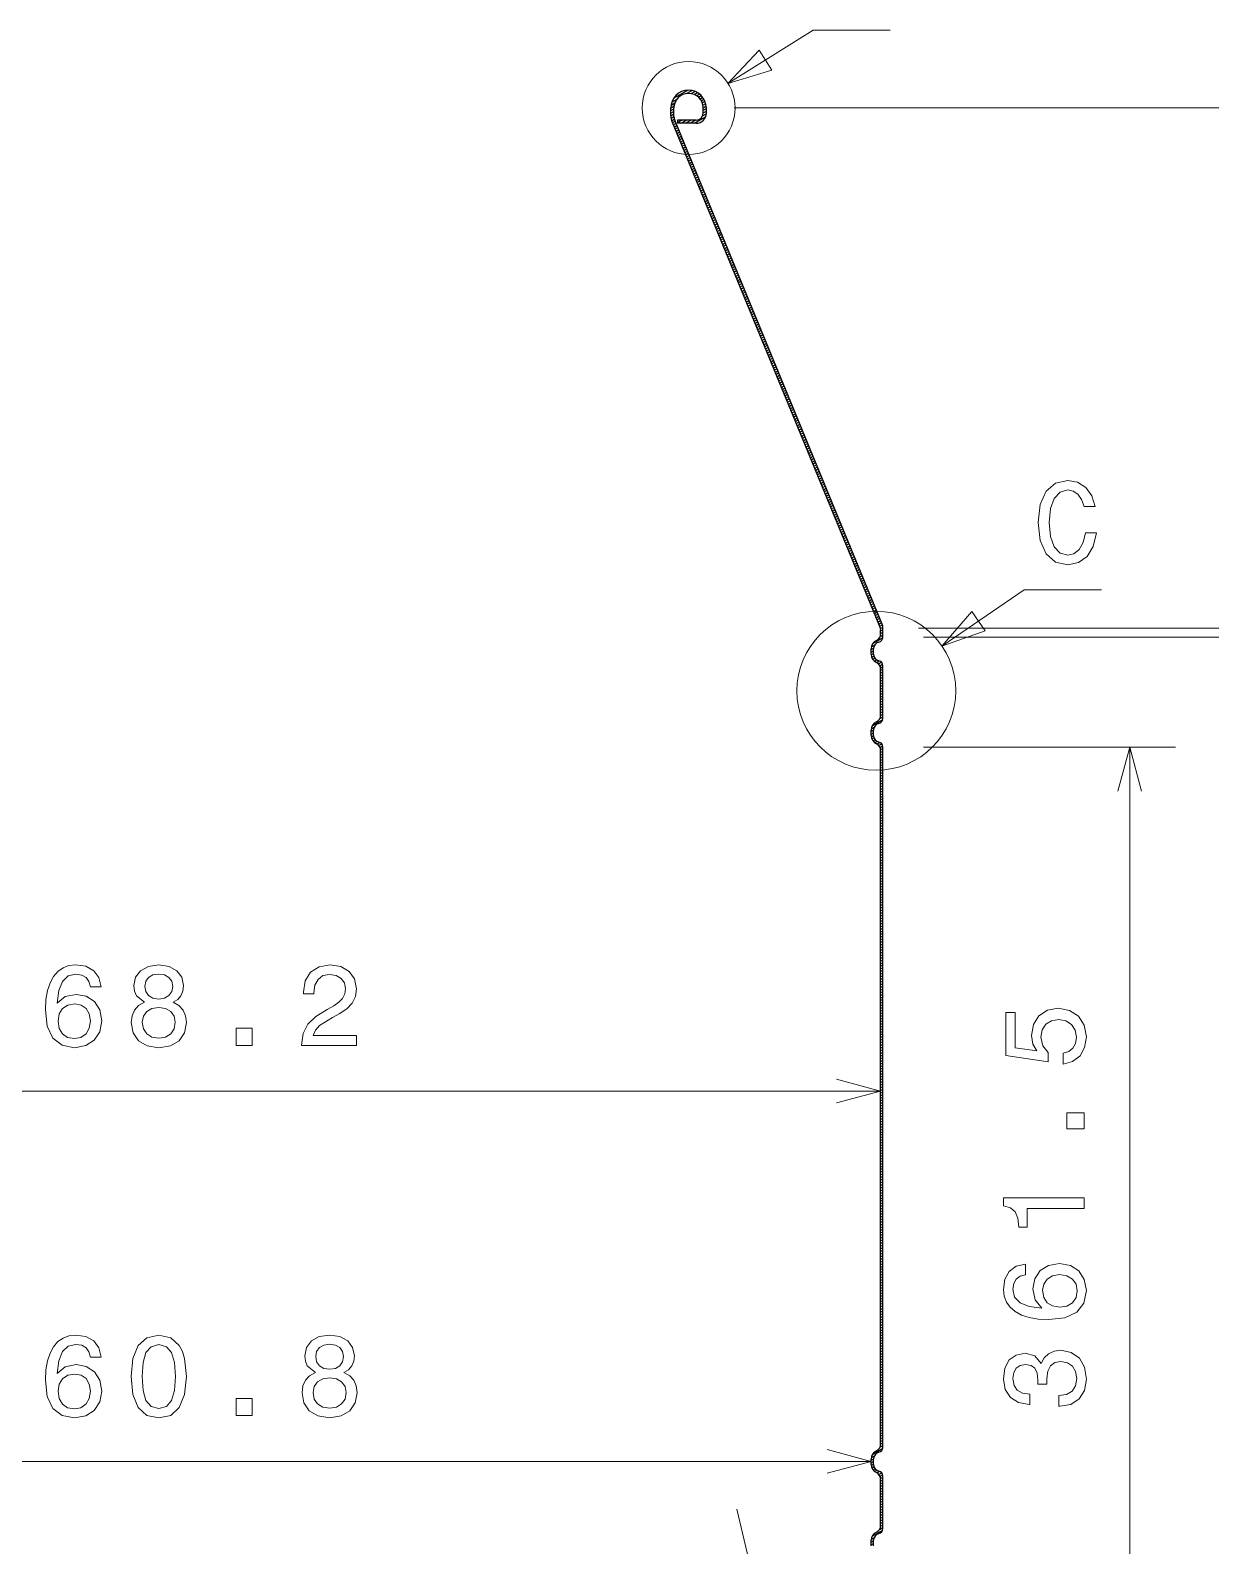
# Model space of a CAD drawing. Extents: x 25 to 410, y 10 to 284.
# Drawn here: x 221.8 to 273.5, y 116.3 to 182.6 of the extents above; entities that cross this region are included whole.
import ezdxf

# ---------------------------------------------------------------- set-up
doc = ezdxf.new("R2010")
doc.units = 0
doc.layers.get('0').update_dxf_attribs({"linetype": 'CONTINUOUS'})
doc.layers.add('cotas', color=2, linetype='CONTINUOUS', lineweight=20)

msp = doc.modelspace()

# ---------------------------------------------------------------- linework, layer by layer
at = {"color": 7, "ltscale": 0.006595}
msp.add_line((249.898, 179.465), (250.126, 179.597), dxfattribs=at)
at = {"color": 7, "ltscale": 0.017778}
msp.add_line((249.977, 179.627), (250.593, 179.982), dxfattribs=at)
at = {"color": 7, "ltscale": 0.006594}
msp.add_line((250.543, 179.838), (250.772, 179.97), dxfattribs=at)
at = {"color": 7, "ltscale": 0.004869}
msp.add_line((250.738, 179.835), (250.906, 179.932), dxfattribs=at)
at = {"color": 7, "ltscale": 0.004179}
for p, q in [((250.872, 179.797), (251.016, 179.88)), ((249.853, 179.209), (249.997, 179.292))]:
    msp.add_line(p, q, dxfattribs=at)
at = {"color": 7, "ltscale": 0.003814}
msp.add_line((250.977, 179.742), (251.109, 179.818), dxfattribs=at)
at = {"color": 7, "ltscale": 0.003609}
msp.add_line((251.062, 179.676), (251.187, 179.748), dxfattribs=at)
at = {"color": 7, "ltscale": 0.0035}
msp.add_line((251.132, 179.601), (251.253, 179.671), dxfattribs=at)
at = {"color": 7, "ltscale": 0.008582}
msp.add_line((249.853, 178.862), (249.853, 179.205), dxfattribs=at)
at = {"color": 7, "ltscale": 0.004009}
for p, q in [((249.853, 179.093), (249.992, 179.173)), ((249.853, 178.978), (249.992, 179.058)), ((251.269, 179.103), (251.408, 179.183)), ((251.269, 178.987), (251.408, 179.067))]:
    msp.add_line(p, q, dxfattribs=at)
at = {"color": 7, "ltscale": 0.00401}
msp.add_line((249.853, 178.862), (249.992, 178.942), dxfattribs=at)
at = {"color": 7, "ltscale": 0.004863}
msp.add_line((249.863, 179.33), (250.031, 179.427), dxfattribs=at)
at = {"color": 7, "ltscale": 0.009269}
msp.add_line((249.992, 178.835), (249.992, 179.205), dxfattribs=at)
at = {"color": 7, "ltscale": 0.003471}
msp.add_line((251.188, 179.518), (251.308, 179.587), dxfattribs=at)
at = {"color": 7, "ltscale": 0.003511}
msp.add_line((251.23, 179.426), (251.351, 179.497), dxfattribs=at)
at = {"color": 7, "ltscale": 0.004781}
msp.add_line((251.241, 178.856), (251.407, 178.951), dxfattribs=at)
at = {"color": 7, "ltscale": 0.003633}
msp.add_line((251.258, 179.327), (251.383, 179.4), dxfattribs=at)
at = {"color": 7, "ltscale": 0.003862}
msp.add_line((251.269, 179.218), (251.403, 179.295), dxfattribs=at)
at = {"color": 7, "ltscale": 0.005556}
for p, q in [((251.269, 178.983), (251.269, 179.205)), ((251.408, 178.983), (251.408, 179.205))]:
    msp.add_line(p, q, dxfattribs=at)
at = {"color": 7, "ltscale": 0.003765}
msp.add_line((249.861, 178.752), (249.992, 178.827), dxfattribs=at)
at = {"color": 7, "ltscale": 0.003519}
msp.add_line((249.885, 178.65), (250.007, 178.72), dxfattribs=at)
at = {"color": 7}
for p, q in [((249.907, 178.587), (259.01, 156.478)), ((259.097, 156.631), (250.025, 178.665)), ((259.03, 120.773), (259.03, 151.114)), ((259.13, 120.632), (259.13, 151.255))]:
    msp.add_line(p, q, dxfattribs=at)
at = {"color": 7, "ltscale": 0.003503}
for p, q in [((249.92, 178.555), (250.042, 178.625)), ((249.959, 178.462), (250.08, 178.532)), ((249.997, 178.368), (250.119, 178.438)), ((250.036, 178.275), (250.157, 178.345)), ((250.074, 178.182), (250.195, 178.252)), ((250.112, 178.088), (250.234, 178.158)), ((250.151, 177.995), (250.272, 178.065)), ((250.189, 177.902), (250.311, 177.972)), ((250.228, 177.809), (250.349, 177.879)), ((250.266, 177.715), (250.387, 177.785)), ((250.304, 177.622), (250.426, 177.692)), ((250.343, 177.529), (250.464, 177.599)), ((250.381, 177.435), (250.503, 177.505)), ((250.42, 177.342), (250.541, 177.412)), ((250.458, 177.249), (250.579, 177.319)), ((250.497, 177.155), (250.618, 177.226)), ((250.535, 177.062), (250.656, 177.132)), ((250.573, 176.969), (250.695, 177.039)), ((250.612, 176.876), (250.733, 176.946)), ((250.65, 176.782), (250.771, 176.852)), ((250.689, 176.689), (250.81, 176.759)), ((250.727, 176.596), (250.848, 176.666)), ((250.765, 176.502), (250.887, 176.572)), ((250.804, 176.409), (250.925, 176.479)), ((250.842, 176.316), (250.964, 176.386)), ((250.881, 176.223), (251.002, 176.293)), ((250.919, 176.129), (251.04, 176.199)), ((250.957, 176.036), (251.079, 176.106)), ((250.996, 175.943), (251.117, 176.013)), ((251.034, 175.849), (251.156, 175.919)), ((251.073, 175.756), (251.194, 175.826)), ((251.111, 175.663), (251.232, 175.733)), ((251.149, 175.569), (251.271, 175.64)), ((251.188, 175.476), (251.309, 175.546)), ((251.226, 175.383), (251.348, 175.453)), ((251.265, 175.29), (251.386, 175.36)), ((251.303, 175.196), (251.424, 175.266)), ((251.342, 175.103), (251.463, 175.173)), ((251.38, 175.01), (251.501, 175.08)), ((251.418, 174.916), (251.54, 174.986)), ((251.457, 174.823), (251.578, 174.893)), ((251.495, 174.73), (251.617, 174.8)), ((251.534, 174.637), (251.655, 174.707)), ((251.572, 174.543), (251.693, 174.613)), ((251.61, 174.45), (251.732, 174.52)), ((251.649, 174.357), (251.77, 174.427)), ((251.687, 174.263), (251.809, 174.333)), ((251.726, 174.17), (251.847, 174.24)), ((251.764, 174.077), (251.885, 174.147)), ((251.802, 173.983), (251.924, 174.054)), ((251.841, 173.89), (251.962, 173.96)), ((251.879, 173.797), (252.001, 173.867)), ((251.918, 173.704), (252.039, 173.774)), ((251.956, 173.61), (252.077, 173.68)), ((251.995, 173.517), (252.116, 173.587)), ((252.033, 173.424), (252.154, 173.494)), ((252.071, 173.33), (252.193, 173.4)), ((252.11, 173.237), (252.231, 173.307)), ((252.148, 173.144), (252.269, 173.214)), ((252.187, 173.051), (252.308, 173.121)), ((252.225, 172.957), (252.346, 173.027)), ((252.263, 172.864), (252.385, 172.934)), ((252.302, 172.771), (252.423, 172.841)), ((252.34, 172.677), (252.462, 172.747)), ((252.379, 172.584), (252.5, 172.654)), ((252.417, 172.491), (252.538, 172.561)), ((252.455, 172.397), (252.577, 172.468)), ((252.494, 172.304), (252.615, 172.374)), ((252.532, 172.211), (252.654, 172.281)), ((252.571, 172.118), (252.692, 172.188)), ((252.609, 172.024), (252.73, 172.094)), ((252.647, 171.931), (252.769, 172.001)), ((252.686, 171.838), (252.807, 171.908)), ((252.724, 171.744), (252.846, 171.814)), ((252.763, 171.651), (252.884, 171.721)), ((252.801, 171.558), (252.922, 171.628)), ((252.84, 171.465), (252.961, 171.535)), ((252.878, 171.371), (252.999, 171.441)), ((252.916, 171.278), (253.038, 171.348)), ((252.955, 171.185), (253.076, 171.255)), ((252.993, 171.091), (253.115, 171.161)), ((253.032, 170.998), (253.153, 171.068)), ((253.07, 170.905), (253.191, 170.975)), ((253.108, 170.811), (253.23, 170.882)), ((253.147, 170.718), (253.268, 170.788)), ((253.185, 170.625), (253.307, 170.695)), ((253.224, 170.532), (253.345, 170.602)), ((253.262, 170.438), (253.383, 170.508)), ((253.3, 170.345), (253.422, 170.415)), ((253.339, 170.252), (253.46, 170.322)), ((253.377, 170.158), (253.499, 170.228)), ((253.416, 170.065), (253.537, 170.135)), ((253.454, 169.972), (253.575, 170.042)), ((253.492, 169.879), (253.614, 169.949)), ((253.531, 169.785), (253.652, 169.855)), ((253.569, 169.692), (253.691, 169.762)), ((253.608, 169.599), (253.729, 169.669)), ((253.646, 169.505), (253.767, 169.575)), ((253.685, 169.412), (253.806, 169.482)), ((253.723, 169.319), (253.844, 169.389)), ((253.761, 169.225), (253.883, 169.296)), ((253.8, 169.132), (253.921, 169.202)), ((253.838, 169.039), (253.96, 169.109)), ((253.877, 168.946), (253.998, 169.016)), ((253.915, 168.852), (254.036, 168.922)), ((253.953, 168.759), (254.075, 168.829)), ((253.992, 168.666), (254.113, 168.736)), ((254.03, 168.572), (254.152, 168.642)), ((254.069, 168.479), (254.19, 168.549)), ((254.107, 168.386), (254.228, 168.456)), ((254.145, 168.293), (254.267, 168.363)), ((254.184, 168.199), (254.305, 168.269)), ((254.222, 168.106), (254.344, 168.176)), ((254.261, 168.013), (254.382, 168.083)), ((254.299, 167.919), (254.42, 167.989)), ((254.338, 167.826), (254.459, 167.896)), ((254.376, 167.733), (254.497, 167.803)), ((254.414, 167.639), (254.536, 167.71)), ((254.453, 167.546), (254.574, 167.616)), ((254.491, 167.453), (254.613, 167.523)), ((254.53, 167.36), (254.651, 167.43)), ((254.568, 167.266), (254.689, 167.336)), ((254.606, 167.173), (254.728, 167.243)), ((254.645, 167.08), (254.766, 167.15)), ((254.683, 166.986), (254.805, 167.056)), ((254.722, 166.893), (254.843, 166.963)), ((254.76, 166.8), (254.881, 166.87)), ((254.798, 166.707), (254.92, 166.777)), ((254.837, 166.613), (254.958, 166.683)), ((254.875, 166.52), (254.997, 166.59)), ((254.914, 166.427), (255.035, 166.497)), ((254.952, 166.333), (255.073, 166.403)), ((254.99, 166.24), (255.112, 166.31)), ((255.029, 166.147), (255.15, 166.217)), ((255.067, 166.053), (255.189, 166.124)), ((255.106, 165.96), (255.227, 166.03)), ((255.144, 165.867), (255.265, 165.937)), ((255.183, 165.774), (255.304, 165.844)), ((255.221, 165.68), (255.342, 165.75)), ((255.259, 165.587), (255.381, 165.657)), ((255.298, 165.494), (255.419, 165.564)), ((255.336, 165.4), (255.458, 165.47)), ((255.375, 165.307), (255.496, 165.377)), ((255.413, 165.214), (255.534, 165.284)), ((255.451, 165.121), (255.573, 165.191)), ((255.49, 165.027), (255.611, 165.097)), ((255.528, 164.934), (255.65, 165.004)), ((255.567, 164.841), (255.688, 164.911)), ((255.605, 164.747), (255.726, 164.817)), ((255.643, 164.654), (255.765, 164.724)), ((255.682, 164.561), (255.803, 164.631)), ((255.72, 164.467), (255.842, 164.538)), ((255.759, 164.374), (255.88, 164.444)), ((255.836, 164.188), (255.957, 164.258)), ((255.874, 164.094), (255.995, 164.164)), ((255.912, 164.001), (256.034, 164.071)), ((255.989, 163.814), (256.111, 163.884)), ((256.104, 163.535), (256.226, 163.605)), ((256.22, 163.255), (256.341, 163.325)), ((256.296, 163.068), (256.418, 163.138)), ((256.412, 162.788), (256.533, 162.858)), ((256.45, 162.695), (256.571, 162.765)), ((256.527, 162.508), (256.648, 162.578)), ((256.604, 162.322), (256.725, 162.392)), ((256.719, 162.042), (256.84, 162.112)), ((256.796, 161.855), (256.917, 161.925)), ((256.834, 161.762), (256.956, 161.832)), ((256.911, 161.575), (257.032, 161.645)), ((257.026, 161.295), (257.148, 161.366)), ((257.141, 161.016), (257.263, 161.086)), ((257.218, 160.829), (257.34, 160.899)), ((257.334, 160.549), (257.455, 160.619)), ((257.449, 160.269), (257.57, 160.339)), ((257.487, 160.176), (257.609, 160.246)), ((257.641, 159.803), (257.762, 159.873)), ((257.756, 159.523), (257.877, 159.593)), ((257.948, 159.056), (258.069, 159.126)), ((258.063, 158.777), (258.185, 158.847)), ((258.255, 158.31), (258.377, 158.38)), ((258.371, 158.03), (258.492, 158.1)), ((258.563, 157.564), (258.684, 157.634)), ((258.678, 157.284), (258.799, 157.354))]:
    msp.add_line(p, q, dxfattribs=at)
at = {"color": 7, "ltscale": 0.020406}
for p, q in [((250.964, 178.678), (250.148, 178.678)), ((250.964, 178.539), (250.148, 178.539))]:
    msp.add_line(p, q, dxfattribs=at)
at = {"color": 7, "ltscale": 0.003473}
msp.add_line((250.148, 178.678), (250.148, 178.539), dxfattribs=at)
at = {"color": 7, "ltscale": 0.005356}
msp.add_line((250.148, 178.571), (250.333, 178.678), dxfattribs=at)
at = {"color": 7, "ltscale": 0.006945}
for p, q in [((250.292, 178.539), (250.533, 178.678)), ((250.492, 178.539), (250.733, 178.678)), ((250.692, 178.539), (250.933, 178.678))]:
    msp.add_line(p, q, dxfattribs=at)
at = {"color": 7, "ltscale": 0.013966}
msp.add_line((250.892, 178.539), (251.376, 178.818), dxfattribs=at)
at = {"color": 7, "ltscale": 0.003504}
for p, q in [((255.797, 164.281), (255.918, 164.351)), ((255.951, 163.908), (256.072, 163.978)), ((256.028, 163.721), (256.149, 163.791)), ((256.066, 163.628), (256.187, 163.698)), ((256.143, 163.441), (256.264, 163.511)), ((256.181, 163.348), (256.303, 163.418)), ((256.258, 163.161), (256.379, 163.231)), ((256.335, 162.975), (256.456, 163.045)), ((256.373, 162.881), (256.495, 162.952)), ((256.488, 162.602), (256.61, 162.672)), ((256.565, 162.415), (256.687, 162.485)), ((256.642, 162.228), (256.763, 162.298)), ((256.681, 162.135), (256.802, 162.205)), ((256.757, 161.949), (256.879, 162.019)), ((256.873, 161.669), (256.994, 161.739)), ((256.949, 161.482), (257.071, 161.552)), ((256.988, 161.389), (257.109, 161.459)), ((257.065, 161.202), (257.186, 161.272)), ((257.103, 161.109), (257.224, 161.179)), ((257.18, 160.922), (257.301, 160.992)), ((257.257, 160.736), (257.378, 160.806)), ((257.295, 160.642), (257.416, 160.712)), ((257.372, 160.456), (257.493, 160.526)), ((257.41, 160.363), (257.532, 160.433)), ((257.526, 160.083), (257.647, 160.153)), ((257.564, 159.989), (257.685, 160.059)), ((257.602, 159.896), (257.724, 159.966)), ((257.679, 159.709), (257.801, 159.78)), ((257.718, 159.616), (257.839, 159.686)), ((257.794, 159.43), (257.916, 159.5)), ((257.833, 159.336), (257.954, 159.406)), ((257.871, 159.243), (257.993, 159.313)), ((257.91, 159.15), (258.031, 159.22)), ((257.986, 158.963), (258.108, 159.033)), ((258.025, 158.87), (258.146, 158.94)), ((258.102, 158.683), (258.223, 158.753)), ((258.14, 158.59), (258.262, 158.66)), ((258.179, 158.497), (258.3, 158.567)), ((258.217, 158.403), (258.338, 158.473)), ((258.294, 158.217), (258.415, 158.287)), ((258.332, 158.123), (258.454, 158.194)), ((258.409, 157.937), (258.53, 158.007)), ((258.447, 157.844), (258.569, 157.914)), ((258.486, 157.75), (258.607, 157.82)), ((258.524, 157.657), (258.646, 157.727)), ((258.601, 157.47), (258.722, 157.54)), ((258.639, 157.377), (258.761, 157.447)), ((258.716, 157.191), (258.838, 157.261)), ((258.755, 157.097), (258.876, 157.167)), ((258.793, 157.004), (258.914, 157.074)), ((258.832, 156.911), (258.953, 156.981)), ((258.87, 156.817), (258.991, 156.887)), ((258.908, 156.724), (259.03, 156.794)), ((258.947, 156.631), (259.068, 156.701))]:
    msp.add_line(p, q, dxfattribs=at)
at = {"color": 7, "ltscale": 0.003483}
msp.add_line((258.985, 156.537), (259.106, 156.607), dxfattribs=at)
at = {"color": 7, "ltscale": 0.003087}
msp.add_line((259.021, 156.443), (259.128, 156.505), dxfattribs=at)
at = {"color": 7, "ltscale": 0.009891}
msp.add_line((259.13, 156.066), (259.13, 156.462), dxfattribs=at)
at = {"color": 7, "ltscale": 0.012423}
msp.add_line((258.699, 155.795), (259.129, 156.043), dxfattribs=at)
at = {"color": 7, "ltscale": 0.003548}
msp.add_line((259.008, 156.089), (259.13, 156.159), dxfattribs=at)
at = {"color": 7, "ltscale": 0.002887}
for p, q in [((259.03, 156.333), (259.13, 156.39)), ((259.03, 156.217), (259.13, 156.275)), ((258.619, 155.403), (258.719, 155.46)), ((259.03, 154.601), (259.13, 154.658)), ((259.03, 154.485), (259.13, 154.543)), ((259.03, 154.37), (259.13, 154.427)), ((259.03, 154.254), (259.13, 154.312)), ((259.03, 154.139), (259.13, 154.197)), ((259.03, 154.023), (259.13, 154.081)), ((259.03, 153.908), (259.13, 153.966)), ((259.03, 153.792), (259.13, 153.85)), ((259.03, 153.677), (259.13, 153.735)), ((259.03, 153.561), (259.13, 153.619)), ((259.03, 153.446), (259.13, 153.504)), ((259.03, 153.33), (259.13, 153.388)), ((259.03, 153.215), (259.13, 153.273)), ((259.03, 153.1), (259.13, 153.157)), ((259.03, 152.984), (259.13, 153.042)), ((259.03, 152.869), (259.13, 152.926)), ((259.03, 152.753), (259.13, 152.811)), ((258.619, 151.938), (258.719, 151.996)), ((258.619, 151.823), (258.719, 151.881)), ((259.03, 151.021), (259.13, 151.079)), ((259.03, 150.906), (259.13, 150.963)), ((259.03, 150.79), (259.13, 150.848)), ((259.03, 150.675), (259.13, 150.732)), ((259.03, 150.559), (259.13, 150.617)), ((259.03, 150.444), (259.13, 150.501)), ((259.03, 150.328), (259.13, 150.386)), ((259.03, 150.213), (259.13, 150.271)), ((259.03, 150.097), (259.13, 150.155)), ((259.03, 149.982), (259.13, 150.04)), ((259.03, 149.866), (259.13, 149.924)), ((259.03, 149.751), (259.13, 149.809)), ((259.03, 149.635), (259.13, 149.693)), ((259.03, 149.52), (259.13, 149.578)), ((259.03, 149.404), (259.13, 149.462)), ((259.03, 149.289), (259.13, 149.347)), ((259.03, 149.174), (259.13, 149.231)), ((259.03, 149.058), (259.13, 149.116)), ((259.03, 148.943), (259.13, 149)), ((259.03, 148.827), (259.13, 148.885)), ((259.03, 148.712), (259.13, 148.769)), ((259.03, 148.596), (259.13, 148.654)), ((259.03, 148.481), (259.13, 148.538)), ((259.03, 148.365), (259.13, 148.423)), ((259.03, 148.25), (259.13, 148.308)), ((259.03, 148.134), (259.13, 148.192)), ((259.03, 148.019), (259.13, 148.077)), ((259.03, 147.903), (259.13, 147.961)), ((259.03, 147.788), (259.13, 147.846)), ((259.03, 147.672), (259.13, 147.73)), ((259.03, 147.557), (259.13, 147.615)), ((259.03, 147.441), (259.13, 147.499)), ((259.03, 147.326), (259.13, 147.384)), ((259.03, 147.211), (259.13, 147.268)), ((259.03, 147.095), (259.13, 147.153)), ((259.03, 146.98), (259.13, 147.037)), ((259.03, 146.864), (259.13, 146.922)), ((259.03, 146.749), (259.13, 146.806)), ((259.03, 146.633), (259.13, 146.691)), ((259.03, 146.518), (259.13, 146.575)), ((259.03, 146.402), (259.13, 146.46)), ((259.03, 146.287), (259.13, 146.345)), ((259.03, 146.171), (259.13, 146.229)), ((259.03, 146.056), (259.13, 146.114)), ((259.03, 145.94), (259.13, 145.998)), ((259.03, 145.825), (259.13, 145.883)), ((259.03, 145.709), (259.13, 145.767)), ((259.03, 145.594), (259.13, 145.652)), ((259.03, 145.479), (259.13, 145.536)), ((259.03, 145.363), (259.13, 145.421)), ((259.03, 145.248), (259.13, 145.305)), ((259.03, 145.132), (259.13, 145.19)), ((259.03, 145.017), (259.13, 145.074)), ((259.03, 144.901), (259.13, 144.959)), ((259.03, 144.786), (259.13, 144.843)), ((259.03, 144.67), (259.13, 144.728)), ((259.03, 144.555), (259.13, 144.612)), ((259.03, 144.439), (259.13, 144.497)), ((259.03, 144.324), (259.13, 144.382)), ((259.03, 144.208), (259.13, 144.266)), ((259.03, 144.093), (259.13, 144.151)), ((259.03, 143.977), (259.13, 144.035)), ((259.03, 143.862), (259.13, 143.92)), ((259.03, 143.746), (259.13, 143.804)), ((259.03, 143.631), (259.13, 143.689)), ((259.03, 143.516), (259.13, 143.573)), ((259.03, 143.4), (259.13, 143.458)), ((259.03, 143.285), (259.13, 143.342)), ((259.03, 143.169), (259.13, 143.227)), ((259.03, 143.054), (259.13, 143.111)), ((259.03, 142.938), (259.13, 142.996)), ((259.03, 142.823), (259.13, 142.88)), ((259.03, 142.707), (259.13, 142.765)), ((259.03, 142.592), (259.13, 142.649)), ((259.03, 142.476), (259.13, 142.534)), ((259.03, 142.361), (259.13, 142.419)), ((259.03, 142.245), (259.13, 142.303)), ((259.03, 142.13), (259.13, 142.188)), ((259.03, 142.014), (259.13, 142.072)), ((259.03, 141.899), (259.13, 141.957)), ((259.03, 141.783), (259.13, 141.841)), ((259.03, 141.668), (259.13, 141.726)), ((259.03, 141.553), (259.13, 141.61)), ((259.03, 141.437), (259.13, 141.495)), ((259.03, 141.322), (259.13, 141.379)), ((259.03, 141.206), (259.13, 141.264)), ((259.03, 141.091), (259.13, 141.148)), ((259.03, 140.975), (259.13, 141.033)), ((259.03, 140.86), (259.13, 140.917)), ((259.03, 140.744), (259.13, 140.802)), ((259.03, 140.629), (259.13, 140.687)), ((259.03, 140.513), (259.13, 140.571)), ((259.03, 140.398), (259.13, 140.456)), ((259.03, 140.282), (259.13, 140.34)), ((259.03, 140.167), (259.13, 140.225)), ((259.03, 140.051), (259.13, 140.109)), ((259.03, 139.936), (259.13, 139.994)), ((259.03, 139.82), (259.13, 139.878)), ((259.03, 139.705), (259.13, 139.763)), ((259.03, 139.59), (259.13, 139.647)), ((259.03, 139.474), (259.13, 139.532)), ((259.03, 139.359), (259.13, 139.416)), ((259.03, 139.243), (259.13, 139.301)), ((259.03, 139.128), (259.13, 139.185)), ((259.03, 139.012), (259.13, 139.07)), ((259.03, 138.897), (259.13, 138.954)), ((259.03, 138.781), (259.13, 138.839)), ((259.03, 138.666), (259.13, 138.724)), ((259.03, 138.55), (259.13, 138.608)), ((259.03, 138.435), (259.13, 138.493)), ((259.03, 138.319), (259.13, 138.377)), ((259.03, 138.204), (259.13, 138.262)), ((259.03, 138.088), (259.13, 138.146)), ((259.03, 137.973), (259.13, 138.031)), ((259.03, 137.857), (259.13, 137.915)), ((259.03, 137.742), (259.13, 137.8)), ((259.03, 137.627), (259.13, 137.684)), ((259.03, 137.511), (259.13, 137.569)), ((259.03, 137.396), (259.13, 137.453)), ((259.03, 137.28), (259.13, 137.338)), ((259.03, 137.165), (259.13, 137.222)), ((259.03, 137.049), (259.13, 137.107)), ((259.03, 136.934), (259.13, 136.991)), ((259.03, 136.818), (259.13, 136.876)), ((259.03, 136.703), (259.13, 136.761)), ((259.03, 136.587), (259.13, 136.645)), ((259.03, 136.472), (259.13, 136.53)), ((259.03, 136.356), (259.13, 136.414)), ((259.03, 136.241), (259.13, 136.299)), ((259.03, 136.125), (259.13, 136.183)), ((259.03, 136.01), (259.13, 136.068)), ((259.03, 135.895), (259.13, 135.952)), ((259.03, 135.779), (259.13, 135.837)), ((259.03, 135.664), (259.13, 135.721)), ((259.03, 135.548), (259.13, 135.606)), ((259.03, 135.433), (259.13, 135.49)), ((259.03, 135.317), (259.13, 135.375)), ((259.03, 135.202), (259.13, 135.259)), ((259.03, 135.086), (259.13, 135.144)), ((259.03, 134.971), (259.13, 135.028)), ((259.03, 134.855), (259.13, 134.913)), ((259.03, 134.74), (259.13, 134.798)), ((259.03, 134.624), (259.13, 134.682)), ((259.03, 134.509), (259.13, 134.567)), ((259.03, 134.393), (259.13, 134.451)), ((259.03, 134.278), (259.13, 134.336)), ((259.03, 134.162), (259.13, 134.22)), ((259.03, 134.047), (259.13, 134.105)), ((259.03, 133.932), (259.13, 133.989)), ((259.03, 133.816), (259.13, 133.874)), ((259.03, 133.701), (259.13, 133.758)), ((259.03, 133.585), (259.13, 133.643)), ((259.03, 133.47), (259.13, 133.527)), ((259.03, 133.354), (259.13, 133.412)), ((259.03, 133.239), (259.13, 133.296)), ((259.03, 133.123), (259.13, 133.181)), ((259.03, 133.008), (259.13, 133.065)), ((259.03, 132.892), (259.13, 132.95)), ((259.03, 132.777), (259.13, 132.835)), ((259.03, 132.661), (259.13, 132.719)), ((259.03, 132.546), (259.13, 132.604)), ((259.03, 132.43), (259.13, 132.488)), ((259.03, 132.315), (259.13, 132.373)), ((259.03, 132.199), (259.13, 132.257)), ((259.03, 132.084), (259.13, 132.142)), ((259.03, 131.969), (259.13, 132.026)), ((259.03, 131.853), (259.13, 131.911)), ((259.03, 131.738), (259.13, 131.795)), ((259.03, 131.622), (259.13, 131.68)), ((259.03, 131.507), (259.13, 131.564)), ((259.03, 131.391), (259.13, 131.449)), ((259.03, 131.276), (259.13, 131.333)), ((259.03, 131.16), (259.13, 131.218)), ((259.03, 131.045), (259.13, 131.102)), ((259.03, 130.929), (259.13, 130.987)), ((259.03, 130.814), (259.13, 130.872)), ((259.03, 130.698), (259.13, 130.756)), ((259.03, 130.583), (259.13, 130.641)), ((259.03, 130.467), (259.13, 130.525)), ((259.03, 130.352), (259.13, 130.41)), ((259.03, 130.236), (259.13, 130.294)), ((259.03, 130.121), (259.13, 130.179)), ((259.03, 130.006), (259.13, 130.063)), ((259.03, 129.89), (259.13, 129.948)), ((259.03, 129.775), (259.13, 129.832)), ((259.03, 129.659), (259.13, 129.717)), ((259.03, 129.544), (259.13, 129.601)), ((259.03, 129.428), (259.13, 129.486)), ((259.03, 129.313), (259.13, 129.37)), ((259.03, 129.197), (259.13, 129.255)), ((259.03, 129.082), (259.13, 129.139)), ((259.03, 128.966), (259.13, 129.024)), ((259.03, 128.851), (259.13, 128.909)), ((259.03, 128.735), (259.13, 128.793)), ((259.03, 128.62), (259.13, 128.678)), ((259.03, 128.504), (259.13, 128.562)), ((259.03, 128.389), (259.13, 128.447)), ((259.03, 128.273), (259.13, 128.331)), ((259.03, 128.158), (259.13, 128.216)), ((259.03, 128.043), (259.13, 128.1)), ((259.03, 127.927), (259.13, 127.985)), ((259.03, 127.812), (259.13, 127.869)), ((259.03, 127.696), (259.13, 127.754)), ((259.03, 127.581), (259.13, 127.638)), ((259.03, 127.465), (259.13, 127.523)), ((259.03, 127.35), (259.13, 127.407)), ((259.03, 127.234), (259.13, 127.292)), ((259.03, 127.119), (259.13, 127.177)), ((259.03, 127.003), (259.13, 127.061)), ((259.03, 126.888), (259.13, 126.946)), ((259.03, 126.772), (259.13, 126.83)), ((259.03, 126.657), (259.13, 126.715)), ((259.03, 126.541), (259.13, 126.599)), ((259.03, 126.426), (259.13, 126.484)), ((259.03, 126.31), (259.13, 126.368)), ((259.03, 126.195), (259.13, 126.253)), ((259.03, 126.08), (259.13, 126.137)), ((259.03, 125.964), (259.13, 126.022)), ((259.03, 125.849), (259.13, 125.906)), ((259.03, 125.733), (259.13, 125.791)), ((259.03, 125.618), (259.13, 125.675)), ((259.03, 125.502), (259.13, 125.56)), ((259.03, 125.387), (259.13, 125.444)), ((259.03, 125.271), (259.13, 125.329)), ((259.03, 125.156), (259.13, 125.214)), ((259.03, 125.04), (259.13, 125.098)), ((259.03, 124.925), (259.13, 124.983)), ((259.03, 124.809), (259.13, 124.867)), ((259.03, 124.694), (259.13, 124.752)), ((259.03, 124.578), (259.13, 124.636)), ((259.03, 124.463), (259.13, 124.521)), ((259.03, 124.347), (259.13, 124.405)), ((259.03, 124.232), (259.13, 124.29)), ((259.03, 124.117), (259.13, 124.174)), ((259.03, 124.001), (259.13, 124.059)), ((259.03, 123.886), (259.13, 123.943)), ((259.03, 123.77), (259.13, 123.828)), ((259.03, 123.655), (259.13, 123.712)), ((259.03, 123.539), (259.13, 123.597)), ((259.03, 123.424), (259.13, 123.481)), ((259.03, 123.308), (259.13, 123.366)), ((259.03, 123.193), (259.13, 123.251)), ((259.03, 123.077), (259.13, 123.135)), ((259.03, 122.962), (259.13, 123.02)), ((259.03, 122.846), (259.13, 122.904)), ((259.03, 122.731), (259.13, 122.789)), ((259.03, 122.615), (259.13, 122.673)), ((259.03, 122.5), (259.13, 122.558)), ((259.03, 122.384), (259.13, 122.442)), ((259.03, 122.269), (259.13, 122.327)), ((259.03, 122.154), (259.13, 122.211)), ((259.03, 122.038), (259.13, 122.096)), ((259.03, 121.923), (259.13, 121.98)), ((259.03, 121.807), (259.13, 121.865)), ((259.03, 121.692), (259.13, 121.749)), ((259.03, 121.576), (259.13, 121.634)), ((259.03, 121.461), (259.13, 121.518)), ((259.03, 121.345), (259.13, 121.403)), ((259.03, 121.23), (259.13, 121.288)), ((259.03, 121.114), (259.13, 121.172)), ((259.03, 120.999), (259.13, 121.057)), ((259.03, 120.883), (259.13, 120.941)), ((258.619, 119.953), (258.719, 120.011)), ((259.03, 119.151), (259.13, 119.209)), ((259.03, 119.036), (259.13, 119.094)), ((259.03, 118.92), (259.13, 118.978)), ((259.03, 118.805), (259.13, 118.863)), ((259.03, 118.689), (259.13, 118.747)), ((259.03, 118.574), (259.13, 118.632)), ((259.03, 118.459), (259.13, 118.516)), ((259.03, 118.343), (259.13, 118.401)), ((259.03, 118.228), (259.13, 118.285)), ((259.03, 118.112), (259.13, 118.17)), ((259.03, 117.997), (259.13, 118.054)), ((259.03, 117.881), (259.13, 117.939)), ((259.03, 117.766), (259.13, 117.823)), ((259.03, 117.65), (259.13, 117.708)), ((259.03, 117.535), (259.13, 117.592)), ((259.03, 117.419), (259.13, 117.477)), ((259.03, 117.304), (259.13, 117.362)), ((258.619, 116.489), (258.719, 116.547)), ((258.619, 116.374), (258.719, 116.431))]:
    msp.add_line(p, q, dxfattribs=at)
at = {"color": 7, "ltscale": 0.004128}
msp.add_line((259.03, 156.207), (259.03, 156.373), dxfattribs=at)
at = {"color": 7, "ltscale": 0.002913}
msp.add_line((258.619, 155.518), (258.72, 155.576), dxfattribs=at)
at = {"color": 7, "ltscale": 0.005866}
for p, q in [((258.619, 155.321), (258.619, 155.556)), ((258.719, 155.321), (258.719, 155.556)), ((258.619, 151.765), (258.619, 152)), ((258.719, 151.765), (258.719, 152)), ((258.619, 116.331), (258.619, 116.566)), ((258.719, 116.331), (258.719, 116.566))]:
    msp.add_line(p, q, dxfattribs=at)
at = {"color": 7, "ltscale": 0.002843}
msp.add_line((258.621, 155.288), (258.719, 155.345), dxfattribs=at)
at = {"color": 7, "ltscale": 0.004046}
msp.add_line((258.628, 155.639), (258.768, 155.719), dxfattribs=at)
at = {"color": 7, "ltscale": 0.002551}
msp.add_line((258.643, 155.185), (258.732, 155.236), dxfattribs=at)
at = {"color": 7, "ltscale": 0.002512}
msp.add_line((258.689, 155.096), (258.776, 155.146), dxfattribs=at)
at = {"color": 7, "ltscale": 0.002697}
msp.add_line((258.756, 155.02), (258.85, 155.074), dxfattribs=at)
at = {"color": 7, "ltscale": 0.003341}
msp.add_line((258.85, 154.958), (258.966, 155.025), dxfattribs=at)
at = {"color": 7, "ltscale": 0.003663}
msp.add_line((258.939, 154.894), (259.066, 154.967), dxfattribs=at)
at = {"color": 7, "ltscale": 0.00351}
msp.add_line((258.997, 154.812), (259.118, 154.882), dxfattribs=at)
at = {"color": 7, "ltscale": 0.002982}
msp.add_line((259.027, 154.714), (259.13, 154.774), dxfattribs=at)
at = {"color": 7, "ltscale": 0.050434}
for p, q in [((259.03, 152.652), (259.03, 154.669)), ((259.03, 117.217), (259.03, 119.235))]:
    msp.add_line(p, q, dxfattribs=at)
at = {"color": 7, "ltscale": 0.057509}
for p, q in [((259.13, 152.51), (259.13, 154.811)), ((259.13, 117.076), (259.13, 119.376))]:
    msp.add_line(p, q, dxfattribs=at)
at = {"color": 7, "ltscale": 0.013038}
msp.add_line((258.673, 152.2), (259.125, 152.461), dxfattribs=at)
at = {"color": 7, "ltscale": 0.003986}
msp.add_line((258.992, 152.5), (259.13, 152.58), dxfattribs=at)
at = {"color": 7, "ltscale": 0.002899}
msp.add_line((259.03, 152.637), (259.13, 152.695), dxfattribs=at)
at = {"color": 7, "ltscale": 0.003601}
msp.add_line((258.623, 152.056), (258.748, 152.128), dxfattribs=at)
at = {"color": 7, "ltscale": 0.00277}
msp.add_line((258.623, 151.71), (258.719, 151.765), dxfattribs=at)
at = {"color": 7, "ltscale": 0.002523}
msp.add_line((258.651, 151.61), (258.738, 151.661), dxfattribs=at)
at = {"color": 7, "ltscale": 0.00253}
msp.add_line((258.701, 151.524), (258.788, 151.574), dxfattribs=at)
at = {"color": 7, "ltscale": 0.002777}
msp.add_line((258.774, 151.45), (258.87, 151.506), dxfattribs=at)
at = {"color": 7, "ltscale": 0.003478}
msp.add_line((258.872, 151.391), (258.992, 151.461), dxfattribs=at)
at = {"color": 7, "ltscale": 0.003658}
msp.add_line((258.953, 151.323), (259.08, 151.396), dxfattribs=at)
at = {"color": 7, "ltscale": 0.003432}
msp.add_line((259.005, 151.238), (259.124, 151.306), dxfattribs=at)
at = {"color": 7, "ltscale": 0.002912}
msp.add_line((259.03, 151.136), (259.13, 151.194), dxfattribs=at)
at = {"color": 7, "ltscale": 0.003799}
msp.add_line((258.999, 120.634), (259.13, 120.71), dxfattribs=at)
at = {"color": 7, "ltscale": 0.002891}
msp.add_line((259.03, 120.768), (259.13, 120.826), dxfattribs=at)
at = {"color": 7, "ltscale": 0.002893}
msp.add_line((258.619, 120.069), (258.72, 120.127), dxfattribs=at)
at = {"color": 7, "ltscale": 0.005867}
for p, q in [((258.619, 119.887), (258.619, 120.121)), ((258.719, 119.887), (258.719, 120.121))]:
    msp.add_line(p, q, dxfattribs=at)
at = {"color": 7, "ltscale": 0.003755}
msp.add_line((258.625, 120.187), (258.755, 120.262), dxfattribs=at)
at = {"color": 7, "ltscale": 0.012844}
msp.add_line((258.682, 120.336), (259.127, 120.593), dxfattribs=at)
at = {"color": 7, "ltscale": 0.002807}
msp.add_line((258.622, 119.839), (258.719, 119.895), dxfattribs=at)
at = {"color": 7, "ltscale": 0.002535}
msp.add_line((258.648, 119.739), (258.736, 119.789), dxfattribs=at)
at = {"color": 7, "ltscale": 0.002519}
msp.add_line((258.696, 119.651), (258.783, 119.702), dxfattribs=at)
at = {"color": 7, "ltscale": 0.002747}
msp.add_line((258.767, 119.576), (258.862, 119.631), dxfattribs=at)
at = {"color": 7, "ltscale": 0.003431}
msp.add_line((258.864, 119.517), (258.983, 119.586), dxfattribs=at)
at = {"color": 7, "ltscale": 0.003665}
msp.add_line((258.948, 119.45), (259.075, 119.523), dxfattribs=at)
at = {"color": 7, "ltscale": 0.003462}
msp.add_line((259.002, 119.366), (259.122, 119.435), dxfattribs=at)
at = {"color": 7, "ltscale": 0.002934}
msp.add_line((259.029, 119.266), (259.13, 119.325), dxfattribs=at)
at = {"color": 7, "ltscale": 0.003413}
msp.add_line((258.621, 116.606), (258.74, 116.674), dxfattribs=at)
at = {"color": 7, "ltscale": 0.013233}
msp.add_line((258.662, 116.744), (259.12, 117.009), dxfattribs=at)
at = {"color": 7, "ltscale": 0.004368}
msp.add_line((258.979, 117.043), (259.13, 117.131), dxfattribs=at)
at = {"color": 7, "ltscale": 0.002931}
msp.add_line((259.029, 117.187), (259.13, 117.246), dxfattribs=at)
at = {"color": 7}
for centre, radius, start, end in [((250.63, 179.205), 0.778, 90.00002, 179.99998), ((250.63, 179.205), 0.639, 90.00008, 179.99988), ((250.63, 179.205), 0.778, 0.00002, 89.99998), ((250.63, 179.205), 0.639, 0.00009, 89.99988), ((250.964, 178.983), 0.306, 270.00005, 359.99992), ((250.964, 178.983), 0.444, 270.00002, 359.99998), ((250.575, 178.862), 0.722, 179.99999, 202.37751), ((250.436, 178.835), 0.444, 179.99992, 202.3775), ((258.753, 156.373), 0.278, 0.00004, 22.37755), ((258.686, 156.462), 0.444, 359.99993, 22.37749), ((259.019, 155.556), 0.4, 115.51646, 179.99994), ((259.019, 155.556), 0.3, 102.28458, 179.99991), ((258.708, 156.207), 0.322, 295.51642, 359.99997), ((258.908, 156.066), 0.222, 282.28456, 359.99991), ((259.019, 155.321), 0.4, 180.00006, 244.48354), ((259.019, 155.321), 0.3, 180.00008, 257.71542), ((258.708, 154.669), 0.322, 0.00004, 64.48359), ((258.908, 154.811), 0.222, 0.00009, 77.71544), ((258.708, 152.652), 0.322, 295.51642, 359.99997), ((258.908, 152.51), 0.222, 282.28456, 359.99991), ((259.019, 152), 0.4, 115.51646, 179.99994), ((259.019, 151.765), 0.4, 180.00006, 244.48354), ((259.019, 152), 0.3, 102.28458, 179.99992), ((259.019, 151.765), 0.3, 180.00008, 257.71542), ((258.708, 151.114), 0.322, 0.00003, 64.48358), ((258.908, 151.255), 0.222, 0.00007, 77.71542), ((258.708, 120.773), 0.322, 295.51642, 359.99997), ((258.908, 120.632), 0.222, 282.28458, 359.99993), ((259.019, 120.121), 0.4, 115.51646, 179.99994), ((259.019, 120.121), 0.3, 102.28458, 179.99991), ((259.019, 119.887), 0.4, 180.00006, 244.48354), ((259.019, 119.887), 0.3, 180.00008, 257.71542), ((258.708, 119.235), 0.322, 0.00003, 64.48358), ((258.908, 119.376), 0.222, 0.00009, 77.71544), ((259.019, 116.566), 0.4, 115.51646, 179.99994), ((259.019, 116.566), 0.3, 102.28458, 179.99992), ((258.708, 117.217), 0.322, 295.51642, 359.99997), ((258.908, 117.076), 0.222, 282.28458, 359.99993)]:
    msp.add_arc(centre, radius, start, end, dxfattribs=at)
at = {"layer": 'cotas'}
for p, q in [((252.63, 179.205), (287.702, 179.205)), ((260.686, 156.462), (290.398, 156.462)), ((260.686, 156.462), (287.702, 156.462)), ((260.908, 156.066), (290.398, 156.066)), ((269.925, 111.089), (269.925, 151.255)), ((195.897, 136.209), (259.03, 136.209)), ((196.308, 120.018), (258.619, 120.018)), ((252.742, 117.923), (264.896, 67.073))]:
    msp.add_line(p, q, dxfattribs=at)
at = {"layer": 'cotas', "ltscale": 0.275428}
msp.add_line((260.908, 151.255), (271.925, 151.255), dxfattribs=at)
at = {"layer": 'cotas'}
for points in [[(252.354, 180.279), (256.082, 182.602), (259.452, 182.602)], [(261.711, 155.675), (265.313, 158.134), (268.683, 158.134)], [(270.443, 149.323), (269.925, 151.255), (269.408, 149.323)], [(257.099, 135.691), (259.03, 136.209), (257.099, 136.726)], [(256.687, 119.501), (258.619, 120.018), (256.687, 120.536)]]:
    msp.add_lwpolyline(points, dxfattribs=at)
for points in [[(253.72, 181.74), (252.354, 180.279), (254.268, 180.862)], [(267.982, 160.625), (267.881, 160.202), (267.714, 159.899), (267.482, 159.712), (267.21, 159.652), (266.882, 159.743), (266.625, 160.015), (266.454, 160.459), (266.398, 161.074), (266.454, 161.684), (266.62, 162.133), (266.877, 162.406), (267.21, 162.501), (267.452, 162.451), (267.659, 162.31), (267.82, 162.083), (267.931, 161.77), (268.41, 161.77), (268.259, 162.249), (267.997, 162.612), (267.639, 162.839), (267.21, 162.92), (266.676, 162.794), (266.267, 162.441), (266.005, 161.861), (265.914, 161.074), (266.005, 160.287), (266.267, 159.707), (266.676, 159.349), (267.21, 159.228), (267.679, 159.324), (268.057, 159.591), (268.325, 160.03), (268.466, 160.625)], [(263.015, 157.192), (261.711, 155.675), (263.598, 156.337)], [(224.938, 140.766), (224.842, 141.174), (224.62, 141.477), (224.277, 141.668), (223.834, 141.734), (223.536, 141.699), (223.279, 141.603), (223.052, 141.446), (222.86, 141.225), (222.709, 140.947), (222.598, 140.609), (222.527, 140.211), (222.507, 139.762), (222.588, 139.046), (222.835, 138.526), (223.234, 138.214), (223.778, 138.108), (224.267, 138.199), (224.641, 138.436), (224.883, 138.809), (224.968, 139.283), (224.883, 139.762), (224.651, 140.13), (224.293, 140.362), (223.849, 140.443), (223.37, 140.342), (223.012, 140.054), (223.087, 140.609), (223.249, 141.008), (223.496, 141.245), (223.839, 141.325), (224.091, 141.285), (224.282, 141.179), (224.409, 141.003), (224.474, 140.766)], [(226.838, 140.095), (226.581, 139.954), (226.405, 139.757), (226.294, 139.51), (226.258, 139.212), (226.339, 138.763), (226.571, 138.415), (226.949, 138.194), (227.464, 138.108), (227.973, 138.194), (228.351, 138.415), (228.583, 138.763), (228.669, 139.212), (228.629, 139.51), (228.523, 139.757), (228.341, 139.954), (228.089, 140.095), (228.291, 140.216), (228.432, 140.382), (228.518, 140.584), (228.548, 140.831), (228.467, 141.189), (228.256, 141.477), (227.913, 141.663), (227.464, 141.734), (227.01, 141.663), (226.667, 141.477), (226.45, 141.189), (226.374, 140.831), (226.4, 140.584), (226.485, 140.382)], [(226.854, 140.791), (226.894, 141.013), (227.015, 141.184), (227.207, 141.29), (227.464, 141.33), (227.716, 141.29), (227.908, 141.184), (228.029, 141.013), (228.074, 140.791), (228.029, 140.564), (227.908, 140.387), (227.716, 140.271), (227.464, 140.236), (227.207, 140.276), (227.015, 140.387), (226.894, 140.564)], [(233.705, 138.209), (236.111, 138.209), (236.111, 138.642), (234.21, 138.642), (234.315, 138.879), (234.497, 139.076), (235.057, 139.434), (235.354, 139.585), (235.687, 139.802), (235.924, 140.054), (236.06, 140.352), (236.111, 140.69), (236.025, 141.114), (235.788, 141.446), (235.425, 141.658), (234.956, 141.734), (234.472, 141.648), (234.104, 141.411), (233.867, 141.033), (233.786, 140.534), (233.786, 140.463), (234.245, 140.463), (234.245, 140.503), (234.29, 140.846), (234.426, 141.098), (234.643, 141.26), (234.931, 141.315), (235.223, 141.265), (235.44, 141.139), (235.581, 140.942), (235.632, 140.695), (235.596, 140.463), (235.501, 140.266), (235.339, 140.095), (235.117, 139.944), (234.82, 139.782), (234.326, 139.469), (233.978, 139.137), (233.771, 138.733), (233.705, 138.224)], [(224.479, 139.278), (224.424, 138.96), (224.282, 138.718), (224.056, 138.557), (223.773, 138.506), (223.476, 138.557), (223.249, 138.713), (223.102, 138.955), (223.057, 139.273), (223.107, 139.585), (223.249, 139.822), (223.481, 139.974), (223.793, 140.029), (224.066, 139.974), (224.282, 139.828), (224.424, 139.59)], [(226.743, 139.222), (226.788, 139.49), (226.934, 139.691), (227.161, 139.822), (227.464, 139.868), (227.761, 139.822), (227.988, 139.691), (228.135, 139.49), (228.185, 139.222), (228.135, 138.935), (227.988, 138.718), (227.761, 138.577), (227.464, 138.531), (227.161, 138.577), (226.934, 138.718), (226.788, 138.935)], [(267.013, 137.394), (267.426, 137.505), (267.749, 137.752), (267.951, 138.115), (268.026, 138.579), (267.935, 139.088), (267.688, 139.486), (267.295, 139.739), (266.791, 139.834), (266.322, 139.749), (265.953, 139.507), (265.716, 139.128), (265.631, 138.639), (265.691, 138.261), (265.858, 137.968), (264.915, 138.11), (264.915, 139.643), (264.501, 139.643), (264.501, 137.772), (266.357, 137.494), (266.357, 137.898), (266.12, 138.19), (266.034, 138.564), (266.09, 138.886), (266.251, 139.133), (266.498, 139.29), (266.816, 139.345), (267.134, 139.29), (267.381, 139.128), (267.537, 138.881), (267.592, 138.564), (267.557, 138.296), (267.441, 138.09), (267.26, 137.938), (267.013, 137.863)], [(230.852, 138.209), (231.548, 138.209), (231.548, 138.96), (230.852, 138.96)], [(267.925, 134.56), (267.925, 135.256), (267.174, 135.256), (267.174, 134.56)], [(267.925, 131.081), (267.925, 131.54), (264.4, 131.54), (264.4, 131.197), (264.708, 131.107), (264.915, 130.925), (265.036, 130.648), (265.076, 130.264), (265.434, 130.264), (265.434, 131.081)], [(265.368, 128.647), (264.96, 128.551), (264.657, 128.329), (264.466, 127.986), (264.4, 127.542), (264.435, 127.245), (264.531, 126.987), (264.688, 126.76), (264.909, 126.569), (265.187, 126.417), (265.525, 126.307), (265.923, 126.236), (266.372, 126.216), (267.088, 126.296), (267.608, 126.544), (267.92, 126.942), (268.026, 127.487), (267.935, 127.976), (267.698, 128.349), (267.325, 128.591), (266.851, 128.677), (266.372, 128.591), (266.004, 128.359), (265.772, 128.001), (265.691, 127.557), (265.792, 127.078), (266.079, 126.72), (265.525, 126.796), (265.126, 126.957), (264.889, 127.204), (264.809, 127.547), (264.849, 127.799), (264.955, 127.991), (265.131, 128.117), (265.368, 128.183)], [(266.856, 128.188), (267.174, 128.132), (267.416, 127.991), (267.577, 127.764), (267.628, 127.482), (267.577, 127.184), (267.421, 126.957), (267.179, 126.811), (266.861, 126.765), (266.549, 126.816), (266.311, 126.957), (266.16, 127.189), (266.105, 127.502), (266.16, 127.774), (266.306, 127.991), (266.543, 128.132)], [(224.938, 124.575), (224.842, 124.984), (224.62, 125.286), (224.277, 125.478), (223.834, 125.544), (223.536, 125.508), (223.279, 125.412), (223.052, 125.256), (222.86, 125.034), (222.709, 124.757), (222.598, 124.419), (222.527, 124.021), (222.507, 123.572), (222.588, 122.856), (222.835, 122.336), (223.234, 122.023), (223.778, 121.918), (224.267, 122.008), (224.641, 122.245), (224.883, 122.619), (224.968, 123.093), (224.883, 123.572), (224.651, 123.94), (224.293, 124.172), (223.849, 124.253), (223.37, 124.152), (223.012, 123.864), (223.087, 124.419), (223.249, 124.817), (223.496, 125.054), (223.839, 125.135), (224.091, 125.095), (224.282, 124.989), (224.409, 124.812), (224.474, 124.575)], [(226.248, 123.728), (226.324, 122.936), (226.561, 122.371), (226.939, 122.028), (227.464, 121.918), (227.983, 122.028), (228.361, 122.371), (228.593, 122.936), (228.674, 123.728), (228.593, 124.515), (228.498, 124.827), (228.361, 125.085), (227.983, 125.428), (227.464, 125.544), (226.939, 125.428), (226.561, 125.08), (226.324, 124.515)], [(234.31, 123.905), (234.053, 123.763), (233.877, 123.567), (233.766, 123.32), (233.73, 123.022), (233.811, 122.573), (234.043, 122.225), (234.421, 122.003), (234.936, 121.918), (235.445, 122.003), (235.823, 122.225), (236.055, 122.573), (236.141, 123.022), (236.101, 123.32), (235.995, 123.567), (235.813, 123.763), (235.561, 123.905), (235.763, 124.026), (235.904, 124.192), (235.99, 124.394), (236.02, 124.641), (235.939, 124.999), (235.728, 125.286), (235.385, 125.473), (234.936, 125.544), (234.482, 125.473), (234.139, 125.286), (233.922, 124.999), (233.846, 124.641), (233.872, 124.394), (233.957, 124.192)], [(226.732, 123.728), (226.773, 124.338), (226.899, 124.777), (227.126, 125.034), (227.464, 125.125), (227.797, 125.034), (228.024, 124.777), (228.15, 124.338), (228.19, 123.728), (228.15, 123.113), (228.024, 122.674), (227.797, 122.417), (227.464, 122.331), (227.126, 122.417), (226.899, 122.674), (226.773, 123.113)], [(234.326, 124.601), (234.366, 124.822), (234.487, 124.994), (234.679, 125.1), (234.936, 125.14), (235.188, 125.1), (235.38, 124.994), (235.501, 124.822), (235.546, 124.601), (235.501, 124.374), (235.38, 124.197), (235.188, 124.081), (234.936, 124.046), (234.679, 124.086), (234.487, 124.197), (234.366, 124.374)], [(266.826, 122.429), (266.861, 122.429), (267.345, 122.51), (267.708, 122.747), (267.94, 123.12), (268.026, 123.614), (267.94, 124.139), (267.719, 124.532), (267.366, 124.784), (266.912, 124.875), (266.614, 124.835), (266.372, 124.724), (266.185, 124.542), (266.049, 124.3), (265.777, 124.628), (265.343, 124.744), (264.95, 124.668), (264.652, 124.452), (264.466, 124.099), (264.4, 123.614), (264.481, 123.161), (264.703, 122.813), (265.056, 122.586), (265.525, 122.51), (265.56, 122.51), (265.56, 122.959), (265.237, 122.999), (265.005, 123.13), (264.864, 123.342), (264.814, 123.64), (264.854, 123.902), (264.96, 124.094), (265.131, 124.21), (265.363, 124.255), (265.61, 124.21), (265.777, 124.089), (265.878, 123.877), (265.908, 123.589), (265.903, 123.393), (266.301, 123.393), (266.291, 123.64), (266.337, 123.957), (266.458, 124.194), (266.654, 124.336), (266.912, 124.386), (267.204, 124.331), (267.421, 124.184), (267.557, 123.952), (267.603, 123.645), (267.552, 123.327), (267.401, 123.095), (267.159, 122.949), (266.826, 122.893)], [(224.479, 123.088), (224.424, 122.77), (224.282, 122.528), (224.056, 122.366), (223.773, 122.316), (223.476, 122.366), (223.249, 122.523), (223.102, 122.765), (223.057, 123.082), (223.107, 123.395), (223.249, 123.632), (223.481, 123.784), (223.793, 123.839), (224.066, 123.784), (224.282, 123.637), (224.424, 123.4)], [(234.215, 123.032), (234.26, 123.299), (234.406, 123.501), (234.633, 123.632), (234.936, 123.678), (235.233, 123.632), (235.46, 123.501), (235.607, 123.299), (235.657, 123.032), (235.607, 122.745), (235.46, 122.528), (235.233, 122.387), (234.936, 122.341), (234.633, 122.387), (234.406, 122.528), (234.26, 122.745)], [(230.852, 122.018), (231.548, 122.018), (231.548, 122.77), (230.852, 122.77)]]:
    msp.add_lwpolyline(points, close=True, dxfattribs=at)
for centre, radius in [((250.63, 179.205), 2.031), ((258.841, 153.717), 3.474)]:
    msp.add_circle(centre, radius, dxfattribs=at)

doc.saveas('drawing.dxf')
